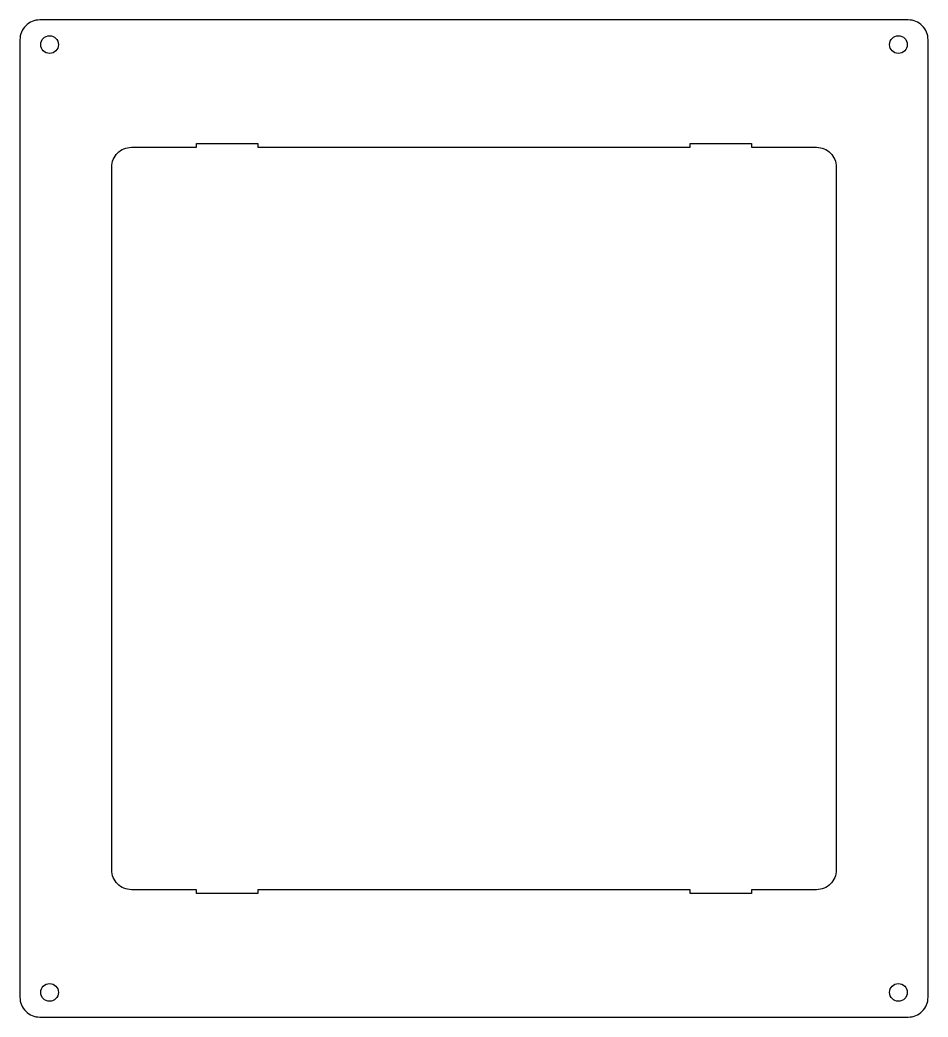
# Model space of a CAD drawing. Extents: x -230 to 230, y -252 to 252.
import ezdxf

# ---------------------------------------------------------------- set-up
doc = ezdxf.new("R2010")
doc.units = 0

msp = doc.modelspace()

# ---------------------------------------------------------------- linework, layer by layer
at = {"layer": '1'}
for points in [[(230, 242.5, 0.414214), (220, 252.5), (-220, 252.5, 0.414214), (-230, 242.5), (-230, -242.5, 0.414214), (-220, -252.5), (220, -252.5, 0.414214), (230, -242.5)], [(183.5, 178), (183.5, -178, -0.414214), (173.5, -188), (140.5, -188), (140.5, -190), (109.5, -190), (109.5, -188), (-109.5, -188), (-109.5, -190), (-140.5, -190), (-140.5, -188), (-173.5, -188, -0.414214), (-183.5, -178), (-183.5, 178, -0.414214), (-173.5, 188), (-140.5, 188), (-140.5, 190), (-109.5, 190), (-109.5, 188), (109.5, 188), (109.5, 190), (140.5, 190), (140.5, 188), (173.5, 188, -0.414214)]]:
    msp.add_lwpolyline(points, format="xyb", close=True, dxfattribs=at)
for centre in [(-215, 240), (215, 240), (-215, -240), (215, -240)]:
    msp.add_circle(centre, 4.5, dxfattribs=at)

doc.saveas('drawing.dxf')
